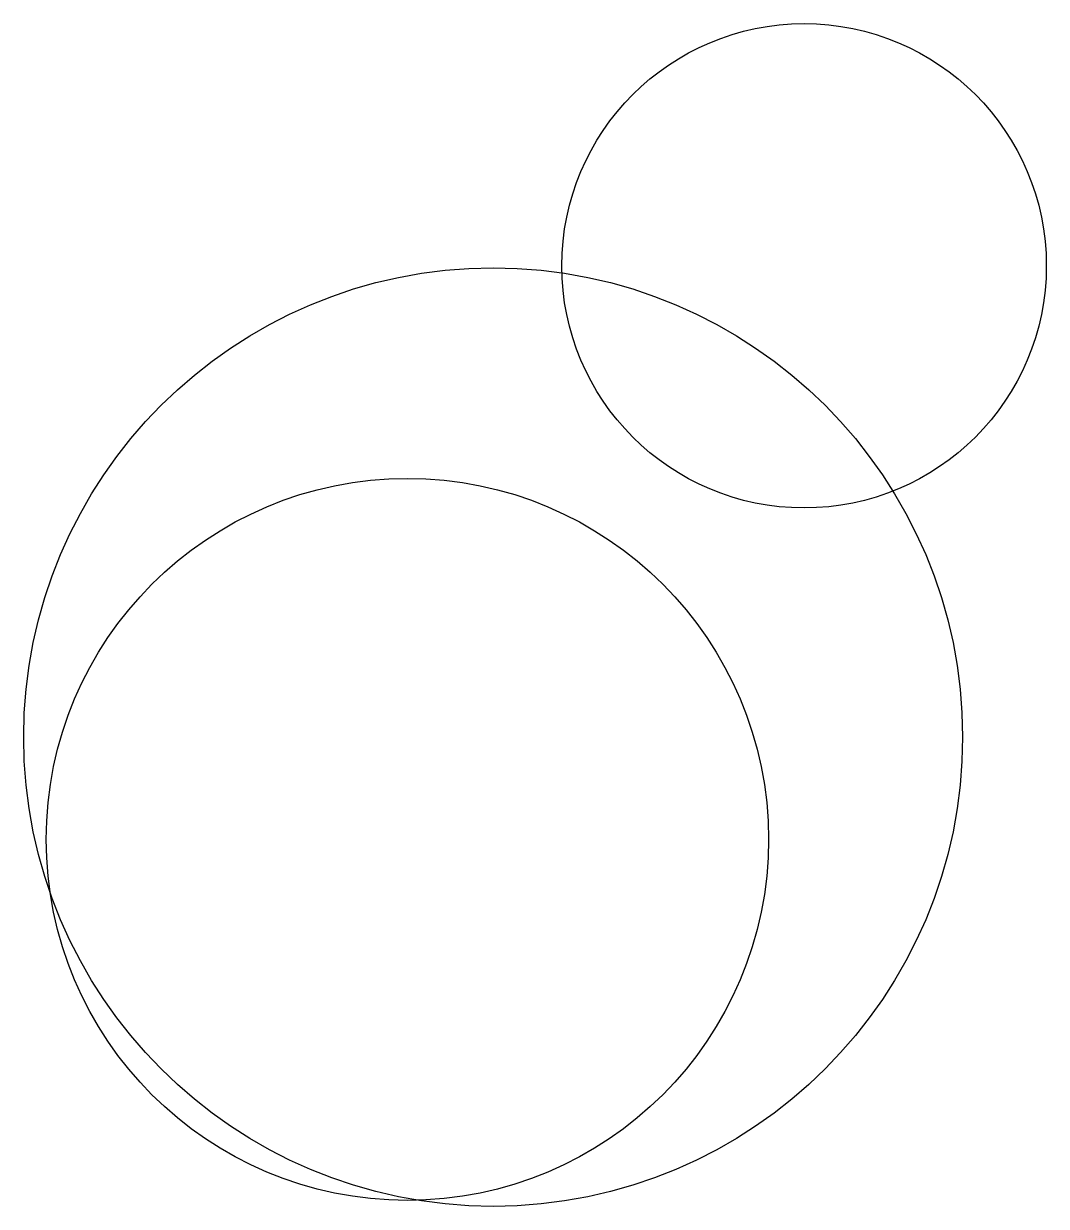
# Model space of a CAD drawing. Header units: feet. Extents: x -106 to 177, y -102 to 226.
import ezdxf

# ---------------------------------------------------------------- set-up
doc = ezdxf.new("R2010")
doc.units = ezdxf.units.FT
doc.header["$MEASUREMENT"] = 0

msp = doc.modelspace()

# ---------------------------------------------------------------- linework, layer by layer
for centre, radius in [((109.83, 158.89), 67.08), ((23.74, 28.34), 129.98), ((0, 0), 100)]:
    msp.add_circle(centre, radius)

doc.saveas('drawing.dxf')
